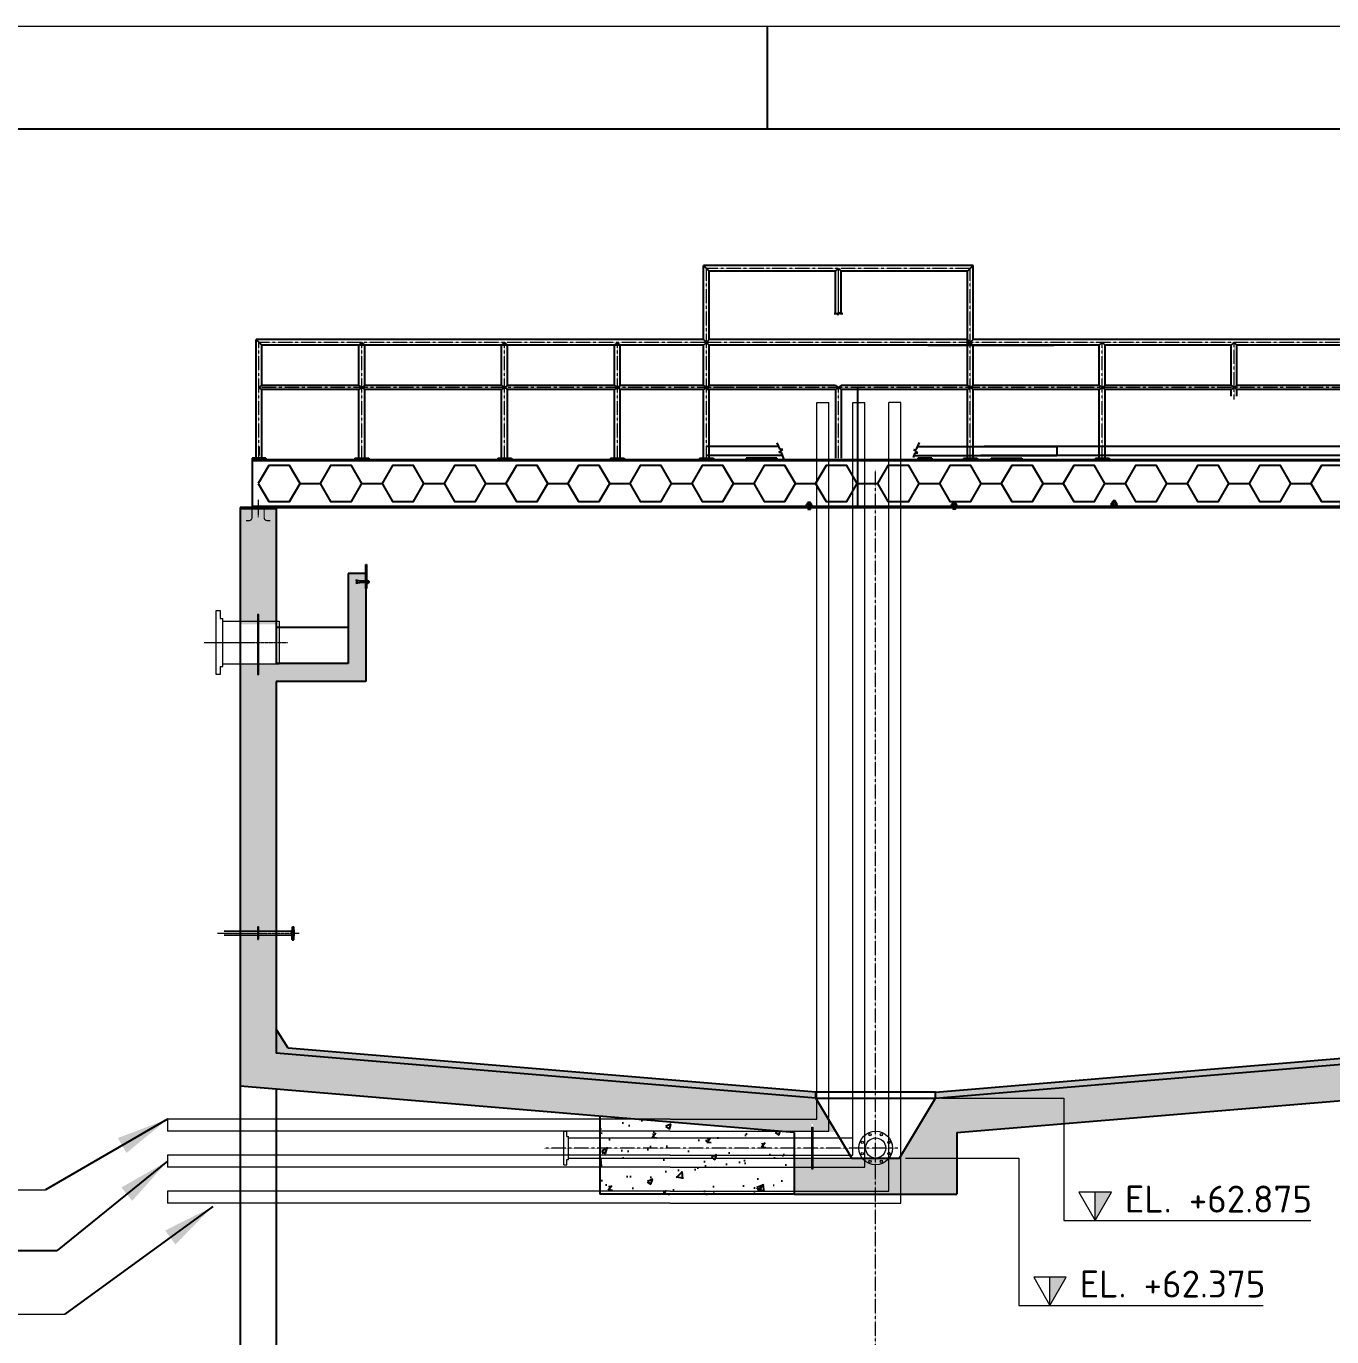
# Model space of a CAD drawing. Header units: inches. Extents: x 8618018 to 8935006, y 2431589 to 2567223.
# Drawn here: x 8893202 to 8904089, y 2520831 to 2531757 of the extents above; entities that cross this region are included whole.
import ezdxf
from ezdxf.enums import TextEntityAlignment as Align

# ---------------------------------------------------------------- set-up
doc = ezdxf.new("R2010")
doc.units = ezdxf.units.IN
doc.header["$MEASUREMENT"] = 0
doc.linetypes.add('CENTER', pattern=[2, 1.25, -0.25, 0.25, -0.25])
for name, color, linetype in [('AC Text', 7, 'Continuous'), ('BOM', 252, 'Continuous'), ('CCT', 4, 'Continuous'), ('Civil', 252, 'Continuous'), ('COL', 252, 'Continuous'), ('DRG', 252, 'Continuous'), ('Insert Plate', 3, 'Continuous'), ('object line', 252, 'Continuous'), ('PAPER', 252, 'Continuous'), ('Railing', 252, 'Continuous'), ('SS', 252, 'Continuous'), ('TEXT', 252, 'Continuous'), ('TEXT1', 252, 'Continuous')]:
    doc.layers.add(name, color=color, linetype=linetype)
for name, color, linetype, lineweight in [('centre line', 8, 'CENTER', 9), ('CL', 252, 'CENTER', 5), ('DIM', 252, 'Continuous', 13), ('ICT', 6, 'Continuous', 13), ('PCT', 2, 'Continuous', 15), ('PUDDLE', 252, 'Continuous', 5)]:
    doc.layers.add(name, color=color, linetype=linetype, lineweight=lineweight)
doc.styles.add('ISOCPEUR', font='isocpeur.ttf')
doc.styles.add('ROMANS', font='ROMANS.shx', dxfattribs={"width": 0.8})
doc.dimstyles.new('DIM', dxfattribs={"dimscale": 175, "dimtxt": 2.5, "dimasz": 2.5, "dimexe": 0.875, "dimexo": 0.875, "dimgap": 1, "dimtad": 1, "dimdec": 0, "dimzin": 9, "dimdsep": 46, "dimtxsty": 'ISOCPEUR', "dimblk": 'OBLIQUE', "dimcen": 0.09, "dimclrd": 256, "dimclre": 256, "dimclrt": 252, "dimadec": 0, "dimazin": 0, "dimtfac": 1, "dimtdec": 0, "dimtmove": 0, "dimatfit": 3, "dimfxl": 1, "dimtfill": 1, "dimtolj": 1, "dimtzin": 0, "dimarcsym": 0})

# ---------------------------------------------------------------- blocks, each defined once
blk = doc.blocks.new('A1')
at = {"layer": 'BOM', "color": 7}
blk.add_line((5.01, 588.923), (835.998, 588.923), dxfattribs=at)
at = {"layer": 'DIM', "color": 7}
blk.add_line((0, 594), (841, 594), dxfattribs=at)
at = {"layer": 'DRG', "color": 7}
blk.add_line((629.753, 588.972), (629.753, 593.978), dxfattribs=at)
at = {"color": 7, "style": 'ROMANS'}
for p in [(574.464, 35.056), (574.464, 25.989)]:
    blk.add_attdef('-', text='', height=3.2, dxfattribs=at).set_placement(p, align=Align.CENTER)
blk.add_attdef('REVNO.', (623.632, 25.557), '', height=3.2, dxfattribs=at)
at = {"layer": 'AC Text', "color": 7, "style": 'ROMANS'}
for tag, p in [('DRAWN____BY', (536.243, 17.624)), ('CHECKED_____BY', (574.598, 17.799)), ('APPROVED_____BY', (613.133, 17.624))]:
    blk.add_attdef(tag, p, '', height=2, dxfattribs=at)
blk = doc.blocks.new('LVL')
at = {"layer": 'DIM'}
blk.add_line((0, 0), (0, 105.6), dxfattribs=at)
blk.add_lwpolyline([(61, 105.6), (-61, 105.6), (0, 0)], close=True, dxfattribs=at)
at = {"layer": 'TEXT', "color": 13}
blk.add_solid([(0, 105.6), (0, 0), (0, 105.6), (61, 105.6)], dxfattribs=at)
at = {"layer": 'COL', "style": 'ROMANS'}
blk.add_attdef('LVL', (62.3, 102.7), '', height=60, dxfattribs=at)
blk = doc.blocks.new('6so')
for p, q in [((-1, 5.5), (-1, 3.78)), ((0, 5.5), (-1, 5.5)), ((0, 5.5), (0, -5.5)), ((-1, 3.78), (-1.56, 3.78)), ((-1.56, 3.78), (-1.56, -3.78)), ((-1, -3.78), (-1.56, -3.78)), ((-1, -3.78), (-1, -5.5)), ((0, -5.5), (-1, -5.5))]:
    blk.add_line(p, q)
blk = doc.blocks.new('14SO')
for p, q in [((-7.875, 1.38), (-10.5, 1.38)), ((-10.5, 1.38), (-10.5, 0)), ((-10.5, 0), (10.5, 0)), ((-7.875, 1.38), (-7.875, 2.25)), ((-7.875, 2.25), (7.875, 2.25)), ((7.875, 1.38), (7.875, 2.25)), ((10.5, 1.38), (7.875, 1.38)), ((10.5, 0), (10.5, 1.38))]:
    blk.add_line(p, q)
blk = doc.blocks.new('A$C5CEE0A01')
at = {"layer": 'Insert Plate'}
h = blk.add_hatch(dxfattribs=at)
h.set_pattern_fill('ANSI31', color=256, scale=200, angle=360, style=0)
h.set_pattern_definition([(45, (206770.352, 9346.684), (-17.6776695, 17.6776695), [])])
h.paths.add_polyline_path([(150, 0), (-150, 0), (-150, -10), (150, -10)])
at = {"layer": 'CL', "ltscale": 40}
blk.add_line((0, 64), (0, -80), dxfattribs=at)
at = {"layer": 'Insert Plate'}
blk.add_lwpolyline([(150, 0), (150, -10), (-150, -10), (-150, 0)], close=True, dxfattribs=at)
at = {"layer": 'Insert Plate', "const_width": 10}
for points in [[(-51, -10), (-51, -85, -0.414214), (-76, -110), (-101, -110)], [(51, -10), (51, -85, 0.414214), (76, -110), (101, -110)]]:
    blk.add_lwpolyline(points, format="xyb", dxfattribs=at)
blk = doc.blocks.new('150F2')
for centre, radius in [((0, 0), 5.5), ((-1.82, 4.39), 0.375), ((1.82, 4.39), 0.375), ((-4.39, 1.82), 0.375), ((0, 0), 3.31), ((4.39, 1.82), 0.375), ((-4.39, -1.82), 0.375), ((-1.82, -4.39), 0.375), ((1.82, -4.39), 0.375), ((4.39, -1.82), 0.375)]:
    blk.add_circle(centre, radius)
blk = doc.blocks.new('A$C06ff4031')
for p, q in [((-10035, 1400), (-10035, 2017)), ((-7787, 2017), (-10035, 2017)), ((-9987, 1969), (-10035, 2017)), ((-9987, 1400), (-9987, 1969)), ((-8935, 1969), (-9987, 1969)), ((-8911, 1993), (-8935, 1969)), ((-8935, 1617), (-8935, 1969)), ((-8911, 1993), (-8887, 1969)), ((-7835, 1969), (-8887, 1969)), ((-8887, 1617), (-8887, 1969)), ((-7835, 1016), (-7835, 1969)), ((-7787, 1400), (-7787, 2017)), ((-13767, 410), (-13767, 1400)), ((-13767, 1400), (-13719, 1352)), ((-10035, 1400), (-13767, 1400)), ((-13719, 1016), (-13719, 1352)), ((-10035, 1352), (-13719, 1352)), ((-12885, 1376), (-12909, 1352)), ((-12909, 1016), (-12909, 1352)), ((-12861, 1352), (-12885, 1376)), ((-12861, 1016), (-12861, 1352)), ((-11695, 1376), (-11719, 1352)), ((-11719, 1016), (-11719, 1352)), ((-11671, 1352), (-11695, 1376)), ((-11671, 1016), (-11671, 1352)), ((-10754, 1376), (-10778, 1352)), ((-10778, 1016), (-10778, 1352)), ((-10730, 1352), (-10754, 1376)), ((-10730, 1016), (-10730, 1352)), ((-10035, 1400), (-10011, 1376)), ((-10035, 1352), (-10011, 1376)), ((-10035, 1016), (-10035, 1352)), ((-9987, 1400), (-10011, 1376)), ((-9987, 1352), (-10011, 1376)), ((-7835, 1400), (-9987, 1400)), ((-9987, 1016), (-9987, 1352)), ((-7835, 1352), (-9987, 1352)), ((-8166, 1352), (-7114, 1352)), ((-7835, 1400), (-7811, 1376)), ((-7811, 1376), (-7835, 1352)), ((-7787, 1400), (-7811, 1376)), ((-7811, 1376), (-7787, 1352)), ((-3651, 1400), (-7787, 1400)), ((-6735, 1352), (-7787, 1352)), ((-7787, 1016), (-7787, 1352)), ((-6711, 1376), (-6735, 1352)), ((-6735, 1016), (-6735, 1352)), ((-6687, 1352), (-6711, 1376)), ((-5635, 1352), (-6687, 1352)), ((-6687, 1016), (-6687, 1352)), ((-5611, 1376), (-5635, 1352)), ((-5635, 1016), (-5635, 1352)), ((-5587, 1352), (-5611, 1376)), ((-4535, 1352), (-5587, 1352)), ((-5587, 1016), (-5587, 1352)), ((-4511, 1376), (-4535, 1352)), ((-4535, 1016), (-4535, 1352)), ((-4487, 1352), (-4511, 1376)), ((-3435, 1352), (-4487, 1352)), ((-4487, 1016), (-4487, 1352)), ((-1187, 1352), (-3658, 1352)), ((-39, 1400), (-3651, 1400)), ((-3363, 1376), (-3387, 1352)), ((-3387, 1016), (-3387, 1352)), ((-3339, 1352), (-3363, 1376)), ((-3339, 1016), (-3339, 1352)), ((-2263, 1376), (-2287, 1352)), ((-2287, 1016), (-2287, 1352)), ((-2239, 1352), (-2263, 1376)), ((-2239, 1016), (-2239, 1352)), ((-1163, 1376), (-1187, 1352)), ((-1187, 1016), (-1187, 1352)), ((-1139, 1352), (-1163, 1376)), ((-87, 1352), (-1139, 1352)), ((-1139, 1016), (-1139, 1352)), ((-39, 1400), (-87, 1352)), ((-87, 1016), (-87, 1352)), ((-39, 410), (-39, 1400)), ((-13743, 1000), (-13719, 1016)), ((-13743, 1000), (-13720, 983)), ((-12909, 1016), (-13719, 1016)), ((-13719, 410), (-13719, 983)), ((-12909, 983), (-13719, 983)), ((-12909, 1016), (-12885, 1000)), ((-12885, 1000), (-12909, 983)), ((-12909, 410), (-12909, 983)), ((-12861, 1016), (-12885, 1000)), ((-12885, 1000), (-12861, 983)), ((-11719, 1016), (-12861, 1016)), ((-12861, 410), (-12861, 983)), ((-11719, 983), (-12861, 983)), ((-11719, 1016), (-11695, 1000)), ((-11695, 1000), (-11719, 983)), ((-11719, 410), (-11719, 983)), ((-11671, 1016), (-11695, 1000)), ((-11695, 1000), (-11671, 983)), ((-10778, 1016), (-11671, 1016)), ((-11671, 410), (-11671, 983)), ((-10778, 983), (-11671, 983)), ((-10778, 1016), (-10754, 1000)), ((-10754, 1000), (-10778, 983)), ((-10778, 410), (-10778, 983)), ((-10730, 1016), (-10754, 1000)), ((-10754, 1000), (-10730, 983)), ((-10035, 1016), (-10730, 1016)), ((-10730, 410), (-10730, 983)), ((-10035, 983), (-10730, 983)), ((-10035, 1016), (-10011, 1000)), ((-10011, 1000), (-10035, 983)), ((-10035, 410), (-10035, 983)), ((-9987, 1016), (-10011, 1000)), ((-10011, 1000), (-9987, 983)), ((-8935, 983), (-10011, 983)), ((-8935, 1016), (-9987, 1016)), ((-9987, 410), (-9987, 983)), ((-8935, 1016), (-8911, 1000)), ((-8911, 1000), (-8935, 983)), ((-8935, 983), (-8935, 410)), ((-8887, 1016), (-8911, 1000)), ((-8911, 1000), (-8887, 983)), ((-7835, 1016), (-8887, 1016)), ((-7835, 983), (-8887, 983)), ((-8887, 983), (-8887, 410)), ((-7835, 1016), (-7811, 1000)), ((-7811, 1000), (-7835, 983)), ((-7835, 410), (-7835, 983)), ((-7787, 1016), (-7811, 1000)), ((-7811, 1000), (-7787, 983)), ((-6735, 1016), (-7787, 1016)), ((-6735, 983), (-7787, 983)), ((-7787, 410), (-7787, 983)), ((-6735, 1016), (-6711, 1000)), ((-6711, 1000), (-6735, 983)), ((-6735, 410), (-6735, 983)), ((-6687, 1016), (-6711, 1000)), ((-6711, 1000), (-6687, 983)), ((-5635, 1016), (-6687, 1016)), ((-5635, 983), (-6687, 983)), ((-6687, 410), (-6687, 983)), ((-5635, 1016), (-5611, 1000)), ((-5611, 1000), (-5635, 983)), ((-5635, 928), (-5635, 983)), ((-5587, 1016), (-5611, 1000)), ((-5611, 1000), (-5587, 983)), ((-4535, 1016), (-5587, 1016)), ((-4535, 983), (-5587, 983)), ((-5587, 928), (-5587, 983)), ((-4535, 1016), (-4511, 1000)), ((-4511, 1000), (-4535, 983)), ((-4535, 410), (-4535, 983)), ((-4487, 1016), (-4511, 1000)), ((-4511, 1000), (-4487, 983)), ((-4043, 1016), (-4487, 1016)), ((-4043, 983), (-4487, 983)), ((-4487, 410), (-4487, 983)), ((-3939, 1016), (-4176, 1016)), ((-4176, 1016), (-3995, 1016)), ((-3433, 983), (-4043, 983)), ((-4043, 983), (-3939, 983)), ((-3947, 983), (-3995, 983)), ((-3435, 1016), (-3985, 1016)), ((-3985, 1016), (-3939, 1016)), ((-3939, 983), (-3947, 983)), ((-1623, 983), (-3716, 983)), ((-1630, 1016), (-3711, 1016)), ((-3387, 1016), (-3363, 1000)), ((-3363, 1000), (-3387, 983)), ((-3387, 410), (-3387, 983)), ((-3339, 1016), (-3363, 1000)), ((-3363, 1000), (-3339, 983)), ((-3339, 410), (-3339, 983)), ((-2287, 1016), (-2263, 1000)), ((-2263, 1000), (-2287, 983)), ((-2287, 410), (-2287, 983)), ((-2239, 1016), (-2263, 1000)), ((-2263, 1000), (-2239, 983)), ((-2239, 410), (-2239, 983)), ((-1637, 1024), (-1623, 1009)), ((-1623, 1009), (-1635, 997)), ((-1635, 997), (-1616, 975)), ((-1263, 1024), (-1249, 1009)), ((-1249, 1009), (-1261, 997)), ((-1261, 997), (-1242, 975)), ((-1187, 1016), (-1256, 1016)), ((-1187, 983), (-1249, 983)), ((-1187, 1016), (-1163, 1000)), ((-1163, 1000), (-1187, 983)), ((-1187, 410), (-1187, 983)), ((-1139, 1016), (-1163, 1000)), ((-1163, 1000), (-1139, 983)), ((-696, 1016), (-1139, 1016)), ((-696, 983), (-1139, 983)), ((-1139, 410), (-1139, 983)), ((-591, 1016), (-828, 1016)), ((-828, 1016), (-648, 1016)), ((-86, 983), (-686, 983)), ((-686, 983), (-591, 983)), ((-600, 983), (-648, 983)), ((-87, 1016), (-638, 1016)), ((-638, 1016), (-591, 1016)), ((-591, 983), (-600, 983)), ((-63, 1000), (-87, 1016)), ((-87, 410), (-87, 983)), ((-63, 1000), (-86, 983)), ((-13743, 508), (-13743, 433)), ((-9407, 508), (-10011, 508)), ((-8251, 508), (-7090, 508)), ((-3411, 508), (-7696, 508)), ((-7090, 508), (-7090, 433)), ((-63, 508), (-3790, 508)), ((-3411, 508), (-3411, 433)), ((-63, 508), (-63, 433)), ((-13685, 410), (-13800, 410)), ((-13800, 410), (-13800, 400)), ((-13800, 400), (-3300, 400)), ((-13800, 400), (-13800, 0)), ((-13800, 400), (-13685, 400)), ((-13800, 390), (-3300, 390)), ((-13685, 410), (-13685, 400)), ((-12942, 410), (-12827, 410)), ((-12942, 410), (-12942, 400)), ((-12827, 400), (-12942, 400)), ((-12827, 410), (-12827, 400)), ((-11752, 410), (-11637, 410)), ((-11752, 410), (-11752, 400)), ((-11637, 400), (-11752, 400)), ((-11637, 410), (-11637, 400)), ((-10812, 410), (-10697, 410)), ((-10812, 410), (-10812, 400)), ((-10697, 400), (-10812, 400)), ((-10697, 410), (-10697, 400)), ((-10068, 410), (-9953, 410)), ((-10068, 410), (-10068, 400)), ((-9953, 400), (-10068, 400)), ((-9377, 433), (-10011, 433)), ((-9953, 410), (-9953, 400)), ((-9425, 412), (-9681, 412)), ((-9681, 412), (-9681, 400)), ((-9425, 400), (-9681, 400)), ((-9425, 412), (-9425, 400)), ((-9425, 412), (-9425, 400)), ((-8279, 433), (-7090, 433)), ((-8132, 410), (-8247, 410)), ((-8247, 410), (-8247, 400)), ((-8247, 400), (-8132, 400)), ((-8132, 410), (-8132, 400)), ((-7868, 410), (-7753, 410)), ((-7868, 410), (-7868, 400)), ((-7753, 400), (-7868, 400)), ((-7753, 410), (-7753, 400)), ((-3411, 433), (-7723, 433)), ((-7637, 412), (-7381, 412)), ((-7637, 412), (-7637, 400)), ((-7637, 400), (-7381, 400)), ((-7381, 412), (-7381, 400)), ((-6768, 410), (-6653, 410)), ((-6768, 410), (-6768, 400)), ((-6653, 400), (-6768, 400)), ((-6653, 410), (-6653, 400)), ((-4568, 410), (-4453, 410)), ((-4568, 410), (-4568, 400)), ((-4453, 400), (-4568, 400)), ((-4453, 410), (-4453, 400)), ((-3808, 390), (0, 390)), ((-3807, 400), (0, 400)), ((-3807, 400), (0, 400)), ((-3420, 410), (-3305, 410)), ((-3420, 410), (-3420, 400)), ((-3305, 400), (-3420, 400)), ((-3305, 410), (-3305, 400)), ((-3300, 0), (-3300, 400)), ((-3080, 351), (-3167, 200)), ((-2906, 351), (-3080, 351)), ((-2906, 351), (-2931, 351)), ((-2819, 200), (-2906, 351)), ((-2819, 200), (-2906, 351)), ((-2563, 351), (-2650, 200)), ((-2389, 351), (-2563, 351)), ((-2302, 200), (-2389, 351)), ((-2320, 410), (-2205, 410)), ((-2320, 410), (-2320, 400)), ((-2205, 400), (-2320, 400)), ((-2205, 410), (-2205, 400)), ((-2099, 351), (-2186, 200)), ((-1925, 351), (-2099, 351)), ((-1838, 200), (-1925, 351)), ((-1332, 400), (-1212, 400)), ((-1264, 400), (-1214, 400)), ((-1214, 400), (-1264, 400)), ((-1220, 410), (-1105, 410)), ((-1220, 410), (-1220, 400)), ((-1105, 400), (-1220, 400)), ((-1067, 351), (-1154, 200)), ((-1105, 410), (-1105, 400)), ((-893, 351), (-1067, 351)), ((-806, 200), (-893, 351)), ((-550, 351), (-637, 200)), ((-376, 351), (-550, 351)), ((-289, 200), (-376, 351)), ((-34, 351), (-121, 200)), ((-120, 410), (-5, 410)), ((-120, 410), (-120, 400)), ((-5, 400), (-120, 400)), ((0, 351), (-34, 351)), ((-5, 410), (-5, 400)), ((0, 0), (0, 400)), ((-13400, 200), (-13232, 200)), ((-12884, 200), (-12715, 200)), ((-12368, 200), (-12199, 200)), ((-11851, 200), (-11683, 200)), ((-11335, 200), (-11166, 200)), ((-10818, 200), (-10650, 200)), ((-10302, 200), (-10134, 200)), ((-9786, 200), (-9617, 200)), ((-9269, 200), (-9101, 200)), ((-8753, 200), (-8584, 200)), ((-8237, 200), (-8068, 200)), ((-7720, 200), (-7552, 200)), ((-7204, 200), (-7035, 200)), ((-6688, 200), (-6519, 200)), ((-6171, 200), (-6003, 200)), ((-5655, 200), (-5486, 200)), ((-5138, 200), (-4970, 200)), ((-4622, 200), (-4454, 200)), ((-4106, 200), (-3937, 200)), ((-3589, 200), (-3421, 200)), ((-3167, 200), (-3080, 49)), ((-2906, 49), (-2819, 200)), ((-2906, 49), (-2819, 200)), ((-2819, 200), (-2650, 200)), ((-2819, 200), (-2703, 200)), ((-2650, 200), (-2563, 49)), ((-2389, 49), (-2302, 200)), ((-2302, 200), (-2186, 200)), ((-2186, 200), (-2099, 49)), ((-1925, 49), (-1838, 200)), ((-1838, 200), (-1670, 200)), ((-1314, 200), (-1154, 200)), ((-1154, 200), (-1067, 49)), ((-893, 49), (-806, 200)), ((-806, 200), (-637, 200)), ((-637, 200), (-550, 49)), ((-376, 49), (-289, 200)), ((-289, 200), (-121, 200)), ((-121, 200), (-34, 49)), ((-13800, 10), (-3300, 10)), ((-13800, 0), (-3300, 0)), ((-9386, 0), (-9326, 0)), ((-9155, 5), (-9186, 5)), ((-9186, 5), (-9186, 0)), ((-9186, 0), (-9155, 0)), ((-9177, 8), (-9177, 25)), ((-9172, 28), (-9138, 28)), ((-9172, 5), (-9138, 5)), ((-9163, 44), (-9166, 41)), ((-9166, 41), (-9144, 41)), ((-9166, 28), (-9166, 41)), ((-9166, 28), (-9166, 5)), ((-9166, 8), (-9166, 25)), ((-9166, 0), (-9144, 0)), ((-9164, 28), (-9164, 41)), ((-9164, 0), (-9164, -16)), ((-9163, 44), (-9147, 44)), ((-9155, 5), (-9124, 5)), ((-9124, 0), (-9155, 0)), ((-9147, 44), (-9144, 41)), ((-9146, 28), (-9146, 41)), ((-9146, 0), (-9146, -16)), ((-9144, 28), (-9144, 41)), ((-9144, 28), (-9144, 5)), ((-9144, 8), (-9144, 25)), ((-9133, 8), (-9133, 25)), ((-9124, 5), (-9124, 0)), ((-7945, 5), (-7976, 5)), ((-7976, 5), (-7976, 0)), ((-7976, 0), (-7945, 0)), ((-7967, 8), (-7967, 25)), ((-7928, 28), (-7962, 28)), ((-7928, 5), (-7962, 5)), ((-7953, 44), (-7956, 41)), ((-7956, 28), (-7956, 41)), ((-7934, 41), (-7956, 41)), ((-7956, 28), (-7956, 5)), ((-7956, 8), (-7956, 25)), ((-7934, 0), (-7956, 0)), ((-7954, 28), (-7954, 41)), ((-7954, 0), (-7954, -16)), ((-7937, 44), (-7953, 44)), ((-7945, 5), (-7914, 5)), ((-7914, 0), (-7945, 0)), ((-7937, 44), (-7934, 41)), ((-7936, 28), (-7936, 41)), ((-7936, 0), (-7936, -16)), ((-7934, 28), (-7934, 41)), ((-7934, 28), (-7934, 5)), ((-7934, 8), (-7934, 25)), ((-7923, 8), (-7923, 25)), ((-7914, 5), (-7914, 0)), ((-6611, 15), (-6642, 15)), ((-6642, 15), (-6642, 11)), ((-6642, 11), (-6611, 11)), ((-6633, 18), (-6633, 36)), ((-6594, 39), (-6627, 39)), ((-6594, 15), (-6627, 15)), ((-6619, 54), (-6622, 51)), ((-6622, 39), (-6622, 51)), ((-6600, 51), (-6622, 51)), ((-6622, 39), (-6621, 15)), ((-6622, 18), (-6622, 36)), ((-6600, 10), (-6621, 10)), ((-6620, 39), (-6620, 51)), ((-6620, 11), (-6620, -6)), ((-6602, 54), (-6619, 54)), ((-6611, 15), (-6580, 15)), ((-6580, 11), (-6611, 11)), ((-6602, 54), (-6600, 51)), ((-6601, 39), (-6601, 51)), ((-6601, 11), (-6601, -6)), ((-6600, 39), (-6600, 51)), ((-6600, 39), (-6600, 15)), ((-6599, 18), (-6599, 36)), ((-6588, 18), (-6588, 36)), ((-6580, 15), (-6580, 11)), ((-4699, 15), (-4730, 15)), ((-4730, 15), (-4730, 11)), ((-4730, 11), (-4699, 11)), ((-4722, 18), (-4722, 36)), ((-4682, 39), (-4716, 39)), ((-4682, 15), (-4716, 15)), ((-4707, 54), (-4710, 51)), ((-4710, 39), (-4710, 51)), ((-4688, 51), (-4710, 51)), ((-4710, 39), (-4710, 15)), ((-4710, 18), (-4710, 36)), ((-4688, 10), (-4710, 10)), ((-4709, 39), (-4709, 51)), ((-4708, 11), (-4708, -6)), ((-4691, 54), (-4707, 54)), ((-4699, 15), (-4668, 15)), ((-4668, 11), (-4699, 11)), ((-4691, 54), (-4688, 51)), ((-4690, 39), (-4690, 51)), ((-4690, 11), (-4690, -6)), ((-4688, 39), (-4688, 51)), ((-4688, 39), (-4688, 15)), ((-4688, 18), (-4688, 36)), ((-4677, 18), (-4677, 36)), ((-4668, 15), (-4668, 11)), ((-3869, 0), (0, 0)), ((-3867, 10), (0, 10)), ((-3080, 49), (-2906, 49)), ((-2931, 49), (-2906, 49)), ((-2563, 49), (-2389, 49)), ((-2099, 49), (-1925, 49)), ((-1067, 49), (-893, 49)), ((-550, 49), (-376, 49)), ((-34, 49), (0, 49))]:
    blk.add_line(p, q)
at = {"lineweight": 9, "ltscale": 0.5}
blk.add_line((-8911, 1616), (-8911, 1993), dxfattribs=at)
at = {"ltscale": 3}
for p, q in [((-7787, 2017), (-7835, 1969)), ((-8947, 1617), (-8920, 1617)), ((-8920, 1617), (-8915, 1602)), ((-8915, 1602), (-8906, 1629)), ((-8906, 1629), (-8902, 1617)), ((-8902, 1617), (-8875, 1617)), ((-9395, 482), (-9420, 538)), ((-9408, 457), (-9375, 484)), ((-9386, 458), (-9408, 457)), ((-9375, 484), (-9395, 482)), ((-9367, 406), (-9386, 458)), ((-8285, 416), (-8270, 456)), ((-8248, 455), (-8281, 482)), ((-8281, 482), (-8261, 480)), ((-8270, 456), (-8248, 455)), ((-8261, 480), (-8235, 541))]:
    blk.add_line(p, q, dxfattribs=at)
at = {"ltscale": 0.02}
blk.add_line((-8750, 0), (-8750, 1000), dxfattribs=at)
at = {"lineweight": 9}
for p, q in [((-13785, 416), (-13785, 395)), ((-13700, 416), (-13700, 395)), ((-12927, 416), (-12927, 395)), ((-12842, 416), (-12842, 395)), ((-11737, 416), (-11737, 395)), ((-11652, 416), (-11652, 395)), ((-10797, 416), (-10797, 395)), ((-10712, 416), (-10712, 395)), ((-10053, 416), (-10053, 395)), ((-9968, 416), (-9968, 395)), ((-8232, 416), (-8232, 395)), ((-8147, 416), (-8147, 395)), ((-7853, 416), (-7853, 395)), ((-7768, 416), (-7768, 395)), ((-6753, 416), (-6753, 395)), ((-6668, 416), (-6668, 395)), ((-4553, 416), (-4553, 395)), ((-4468, 416), (-4468, 395)), ((-3405, 416), (-3405, 395)), ((-3320, 416), (-3320, 395)), ((-2305, 416), (-2305, 395)), ((-2220, 416), (-2220, 395)), ((-1205, 416), (-1205, 395)), ((-1120, 416), (-1120, 395)), ((-105, 416), (-105, 395)), ((-20, 416), (-20, 395)), ((-9166, -16), (-9144, -16)), ((-7934, -16), (-7956, -16)), ((-6600, -6), (-6621, -6)), ((-4688, -6), (-4710, -6))]:
    blk.add_line(p, q, dxfattribs=at)
for points in [[(-13748, 200), (-13661, 49), (-13487, 49), (-13400, 200), (-13487, 351), (-13661, 351)], [(-13232, 200), (-13145, 49), (-12971, 49), (-12884, 200), (-12971, 351), (-13145, 351)], [(-12715, 200), (-12628, 49), (-12455, 49), (-12368, 200), (-12455, 351), (-12628, 351)], [(-12199, 200), (-12112, 49), (-11938, 49), (-11851, 200), (-11938, 351), (-12112, 351)], [(-11683, 200), (-11596, 49), (-11422, 49), (-11335, 200), (-11422, 351), (-11596, 351)], [(-11166, 200), (-11079, 49), (-10905, 49), (-10818, 200), (-10905, 351), (-11079, 351)], [(-10650, 200), (-10563, 49), (-10389, 49), (-10302, 200), (-10389, 351), (-10563, 351)], [(-10134, 200), (-10047, 49), (-9873, 49), (-9786, 200), (-9873, 351), (-10047, 351)], [(-9617, 200), (-9530, 49), (-9356, 49), (-9269, 200), (-9356, 351), (-9530, 351)], [(-9101, 200), (-9014, 49), (-8840, 49), (-8753, 200), (-8840, 351), (-9014, 351)], [(-8584, 200), (-8498, 49), (-8324, 49), (-8237, 200), (-8324, 351), (-8498, 351)], [(-8068, 200), (-7981, 49), (-7807, 49), (-7720, 200), (-7807, 351), (-7981, 351)], [(-7552, 200), (-7465, 49), (-7291, 49), (-7204, 200), (-7291, 351), (-7465, 351)], [(-7035, 200), (-6948, 49), (-6775, 49), (-6688, 200), (-6775, 351), (-6948, 351)], [(-6519, 200), (-6432, 49), (-6258, 49), (-6171, 200), (-6258, 351), (-6432, 351)], [(-6003, 200), (-5916, 49), (-5742, 49), (-5655, 200), (-5742, 351), (-5916, 351)], [(-5486, 200), (-5399, 49), (-5225, 49), (-5138, 200), (-5225, 351), (-5399, 351)], [(-4970, 200), (-4883, 49), (-4709, 49), (-4622, 200), (-4709, 351), (-4883, 351)], [(-4454, 200), (-4367, 49), (-4193, 49), (-4106, 200), (-4193, 351), (-4367, 351)], [(-3937, 200), (-3850, 49), (-3676, 49), (-3589, 200), (-3676, 351), (-3850, 351)]]:
    blk.add_lwpolyline(points, close=True)
blk.add_lwpolyline([(-3300, 351), (-3334, 351), (-3421, 200), (-3334, 49), (-3300, 49)])
for centre, radius, start, end in [((-9172, 22), 6.62, 32.0695, 147.7194), ((-9172, 11), 6.62, 212.0675, 327.7174), ((-9155, 7), 21.7, 58.8486, 120.9383), ((-9155, 26), 21.7, 238.8486, 300.9383), ((-9138, 22), 6.62, 32.0675, 147.7174), ((-9138, 11), 6.62, 212.0695, 327.7194), ((-7962, 22), 6.62, 32.2826, 147.9325), ((-7962, 11), 6.62, 212.2806, 327.9305), ((-7945, 7), 21.7, 59.0617, 121.1514), ((-7945, 26), 21.7, 239.0617, 301.1514), ((-7928, 22), 6.62, 32.2806, 147.9305), ((-7928, 11), 6.62, 212.2826, 327.9325), ((-6627, 32), 6.62, 32.2826, 147.9325), ((-6627, 22), 6.62, 212.2806, 327.9305), ((-6611, 17), 21.7, 59.0617, 121.1514), ((-6611, 37), 21.7, 239.0617, 301.1514), ((-6594, 32), 6.62, 32.2806, 147.9305), ((-6594, 22), 6.62, 212.2826, 327.9325), ((-4716, 32), 6.62, 32.2826, 147.9325), ((-4716, 22), 6.62, 212.2806, 327.9305), ((-4699, 17), 21.7, 59.0617, 121.1514), ((-4699, 37), 21.7, 239.0617, 301.1514), ((-4682, 32), 6.62, 32.2806, 147.9305), ((-4682, 22), 6.62, 212.2826, 327.9325)]:
    blk.add_arc(centre, radius, start, end)
at = {"layer": 'CL', "ltscale": 0.7}
for p, q in [((-10011, 410), (-10011, 1993)), ((-7811, 1993), (-10011, 1993)), ((-7811, 410), (-7811, 1993)), ((-13743, 410), (-13743, 1376)), ((-10011, 1376), (-13743, 1376)), ((-12885, 410), (-12885, 1376)), ((-11695, 410), (-11695, 1376)), ((-10754, 410), (-10754, 1376)), ((-3411, 1376), (-10035, 1376)), ((-6711, 410), (-6711, 1376)), ((-5611, 901), (-5611, 1376)), ((-4511, 410), (-4511, 1376)), ((-63, 1376), (-3655, 1376)), ((-3363, 410), (-3363, 1376)), ((-2263, 410), (-2263, 1376)), ((-1163, 410), (-1163, 1376)), ((-63, 410), (-63, 1376)), ((-9443, 1000), (-13743, 1000)), ((-3368, 1000), (-10011, 1000)), ((-8911, 410), (-8911, 1000)), ((-1632, 1000), (-3713, 1000)), ((-20, 1000), (-1258, 1000))]:
    blk.add_line(p, q, dxfattribs=at)
blk = doc.blocks.new('1SORF')
for p, q in [((-0.56, 0.97), (-0.69, 0.97)), ((-0.69, -0.97), (-0.69, 0.97)), ((-0.56, -2.125), (-0.56, 2.125)), ((-0.56, 2.125), (-0.0625, 2.125)), ((-0.0625, -2.125), (-0.0625, 2.125)), ((-0.0625, 1), (0, 1)), ((0, -1), (0, 1)), ((-0.56, -0.97), (-0.69, -0.97)), ((-0.56, -2.125), (-0.0625, -2.125)), ((-0.0625, -1), (0, -1))]:
    blk.add_line(p, q)
blk = doc.blocks.new('_Oblique')
at = {"color": 0, "linetype": 'ByBlock', "lineweight": -2}
blk.add_line((-0.5, -0.5), (0.5, 0.5), dxfattribs=at)

msp = doc.modelspace()

# ---------------------------------------------------------------- hatches: boundary and pattern name
at = {"layer": 'Civil', "ltscale": 0.5}
h = msp.add_hatch(dxfattribs=at)
h.set_pattern_fill('AR-CONC', color=256, scale=2.5, style=0)
h.set_pattern_definition([(50, (-47832.23, 37896.9), (455.461672, -39.847714), [47.625, -523.875]), (355, (-47832.23, 37896.9), (-88.108554, 477.642113), [38.1, -419.10146]), (100.4514447, (-47794.27, 37893.6), (367.353118, 437.79438), [40.475022, -445.225611]), (46.1842, (-47832.2, 38023.9), (677.697602, -105.10582), [71.4375, -785.8125]), (96.635558, (-47775.75, 38015.15), (593.510335, 618.56531), [60.71256, -667.83902]), (351.184151, (-47832.2, 38023.9), (593.510335, 618.56531), [57.14992, -628.64933]), (21, (-47768.73, 37992.16), (379.035978, -255.662995), [47.625, -523.875]), (326, (-47768.73, 37992.16), (154.50507, 460.469915), [38.1, -419.1]), (71.451445, (-47737.14, 37970.86), (533.541048, 204.806922), [40.475022, -445.224844]), (37.5, (-47832.23, 37896.91), (7.721508, 211.3875972), [0, -414.02, 0, -425.45, 0, -420.6875]), (7.5, (-47832.23, 37896.9), (167.049156, 250.451437), [0, -242.57, 0, -404.495, 0, -160.3375]), (327.5, (-47973.83, 37896.91), (338.976488, -14.32186), [0, -158.75, 0, -495.3, 0, -657.225]), (317.5, (-48037.33, 37896.9), (370.322953, 63.566228), [0, -206.375, 0, -328.93, 0, -466.725])])
h.paths.add_polyline_path([(8895285.7, 2523195.3), (8895285.7, 2524184.7), (8895138.7, 2524184.7), (8895138.7, 2524145.3), (8895132.7, 2524145.3), (8895132.7, 2524184.7), (8894985.7, 2524184.7), (8894985.7, 2522919.3), (8899545.2, 2522539.3), (8899752.5, 2522539.3), (8899752.5, 2522604.8), (8899762.5, 2522604.8), (8899762.5, 2522539.3), (8899954.3, 2522539.3), (8899785.7, 2522820.3)])
h.paths.add_polyline_path([(8895285.7, 2526295.3), (8896035.7, 2526295.3), (8896035.7, 2527195.3), (8895885.7, 2527195.3), (8895885.7, 2526445.3), (8895285.7, 2526445.3), (8895140.7, 2526445.3), (8895140.7, 2526357.3), (8895130.7, 2526357.3), (8895130.7, 2526445.3), (8894985.7, 2526445.3), (8894985.7, 2524206), (8895132.7, 2524206), (8895132.7, 2524245.3), (8895138.7, 2524245.3), (8895138.7, 2524206), (8895285.7, 2524206)])
h.paths.add_polyline_path([(8900285.7, 2522020.3), (8900285.7, 2522320.3), (8900085.7, 2522320.3), (8899762.5, 2522320.3), (8899762.5, 2522254.8), (8899752.5, 2522254.8), (8899752.5, 2522320.3), (8899607.5, 2522320.3), (8899607.5, 2522020.3)])
h.paths.add_polyline_path([(8900963.8, 2522020.3), (8900963.8, 2522534.1), (8905585.7, 2522919.3), (8905585.7, 2524245.3), (8905440.7, 2524245.3), (8905440.7, 2524157.3), (8905430.7, 2524157.3), (8905430.7, 2524245.3), (8905285.7, 2524245.3), (8905285.7, 2523195.3), (8900785.7, 2522820.3), (8900485.7, 2522320.3), (8900285.7, 2522320.3), (8900285.7, 2522020.3)])
h.paths.add_polyline_path([(8906011.1, 2524098.3), (8906055.9, 2524098.3), (8906055.9, 2524245.3), (8905585.7, 2524245.3), (8905585.7, 2523945.3), (8906055.9, 2523945.3), (8906055.9, 2524092.3), (8906011.1, 2524092.3)])
h.paths.add_polyline_path([(8905285.7, 2527745.3), (8905285.7, 2526795.3), (8904685.7, 2526795.3), (8904685.7, 2527195.3), (8904535.7, 2527195.3), (8904535.7, 2526645.3), (8905285.7, 2526645.3), (8905285.7, 2524569.3), (8905430.7, 2524569.3), (8905430.7, 2524657.3), (8905440.7, 2524657.3), (8905440.7, 2524569.3), (8905585.7, 2524569.3), (8905585.7, 2527745.3)])
h.paths.add_polyline_path([(8895285.7, 2526769.3), (8895285.7, 2527745.3), (8894985.7, 2527745.3), (8894985.7, 2526769.3), (8895130.7, 2526769.3), (8895130.7, 2526857.3), (8895140.7, 2526857.3), (8895140.7, 2526769.3)])
h.paths.add_polyline_path([(8908585.7, 2527745.3), (8908585.7, 2524245.3), (8906116.2, 2524245.3), (8906116.2, 2524098.3), (8906161.1, 2524098.3), (8906161.1, 2524092.3), (8906116.2, 2524092.3), (8906116.2, 2523945.3), (8908885.7, 2523945.3), (8908885.7, 2527745.3)])
at = {"layer": 'Civil'}
h = msp.add_hatch(color=256, dxfattribs=at)
h.dxf.hatch_style = 1
h.paths.add_polyline_path([(8895385.7, 2523237), (8895285.7, 2523395.3), (8895285.7, 2523195.3), (8899785.7, 2522820.3), (8899785.7, 2522870.3)])
h.paths.add_polyline_path([(8905285.7, 2523195.3), (8905285.7, 2523395.3), (8905185.7, 2523237), (8900785.7, 2522870.3), (8900785.7, 2522820.3)])
at = {"layer": 'Civil', "ltscale": 0.5}
h = msp.add_hatch(dxfattribs=at)
h.set_pattern_fill('AR-CONC', color=256, scale=2.5, style=0)
h.set_pattern_definition([(50, (-191035.3, -23510.94), (455.461672, -39.847714), [47.625, -523.875]), (355, (-191035.3, -23510.94), (-88.108554, 477.642113), [38.1, -419.10146]), (100.4514447, (-190997.36, -23514.26), (367.353118, 437.79438), [40.475022, -445.225611]), (46.1842, (-191035.3, -23383.94), (677.697602, -105.10582), [71.4375, -785.8125]), (96.635558, (-190978.84, -23392.7), (593.510335, 618.56531), [60.71256, -667.83902]), (351.184151, (-191035.3, -23383.94), (593.510335, 618.56531), [57.14992, -628.64933]), (21, (-190971.8, -23415.7), (379.035978, -255.662995), [47.625, -523.875]), (326, (-190971.8, -23415.7), (154.50507, 460.469915), [38.1, -419.1]), (71.451445, (-190940.23, -23437), (533.541048, 204.806922), [40.475022, -445.224844]), (37.5, (-191035.32, -23510.94), (7.721508, 211.3875972), [0, -414.02, 0, -425.45, 0, -420.6875]), (7.5, (-191035.32, -23510.94), (167.0491563, 250.451437), [0, -242.57, 0, -404.495, 0, -160.3375]), (327.5, (-191176.92, -23510.94), (338.976488, -14.32186), [0, -158.75, 0, -495.3, 0, -657.225]), (317.5, (-191240.42, -23510.94), (370.322953, 63.566228), [0, -206.375, 0, -328.93, 0, -466.725])])
edge = h.paths.add_edge_path()
edge.add_ellipse((8900282.3, 2522440.1), major_axis=(-1009.7, 0), ratio=0.7735685, start_angle=368.82199, end_angle=392.51005, ccw=False)
edge.add_line((8899284.5, 2522320.3), (8897985.5, 2522320.3))
edge.add_line((8897985.5, 2522320.3), (8897985.5, 2522020.3))
edge.add_line((8897985.5, 2522020.3), (8899430.8, 2522020.3))
edge = h.paths.add_edge_path()
edge.add_line((8899607.5, 2522320.3), (8899284.5, 2522320.3))
edge.add_ellipse((8900282.3, 2522440.1), major_axis=(-1009.7, 0), ratio=0.7735685, start_angle=368.82199, end_angle=392.51005)
edge.add_line((8899430.8, 2522020.3), (8899607.5, 2522020.3))
edge.add_line((8899607.5, 2522020.3), (8899607.5, 2522320.3))
edge = h.paths.add_edge_path()
edge.add_line((8899284.8, 2522561), (8897985.5, 2522669.3))
edge.add_line((8897985.5, 2522669.3), (8897985.5, 2522488.6))
edge.add_line((8897985.5, 2522488.6), (8899274.6, 2522488.6))
edge.add_ellipse((8900282.3, 2522440.1), major_axis=(-1009.7, 0), ratio=0.7735685, start_angle=351.09488, end_angle=356.43935, ccw=False)
edge = h.paths.add_edge_path()
edge.add_line((8899607.5, 2522534.1), (8899284.8, 2522561))
edge.add_ellipse((8900282.3, 2522440.1), major_axis=(-1009.7, 0), ratio=0.7735685, start_angle=351.09488, end_angle=356.43935)
edge.add_line((8899274.6, 2522488.6), (8899607.5, 2522488.6))
edge.add_line((8899607.5, 2522488.6), (8899607.5, 2522534.1))
edge = h.paths.add_edge_path()
edge.add_line((8899274.6, 2522488.6), (8897985.5, 2522488.6))
edge.add_line((8897985.5, 2522488.6), (8897985.5, 2522404.5))
edge.add_line((8897985.5, 2522404.5), (8899273.7, 2522404.5))
edge.add_ellipse((8900282.3, 2522440.1), major_axis=(-1009.7, 0), ratio=0.7735685, start_angle=356.43935, end_angle=362.61532, ccw=False)
edge = h.paths.add_edge_path()
edge.add_line((8899607.5, 2522488.6), (8899274.6, 2522488.6))
edge.add_ellipse((8900282.3, 2522440.1), major_axis=(-1009.7, 0), ratio=0.7735685, start_angle=356.43935, end_angle=362.61532)
edge.add_line((8899273.7, 2522404.5), (8899607.5, 2522404.5))
edge.add_line((8899607.5, 2522404.5), (8899607.5, 2522488.6))
edge = h.paths.add_edge_path()
edge.add_line((8899607.5, 2522404.5), (8899273.7, 2522404.5))
edge.add_ellipse((8900282.3, 2522440.1), major_axis=(-1009.7, 0), ratio=0.7735685, start_angle=362.61532, end_angle=368.82199)
edge.add_line((8899284.5, 2522320.3), (8899607.5, 2522320.3))
edge.add_line((8899607.5, 2522320.3), (8899607.5, 2522404.5))
edge = h.paths.add_edge_path()
edge.add_ellipse((8900282.3, 2522440.1), major_axis=(-1009.7, 0), ratio=0.7735685, start_angle=362.61532, end_angle=368.82199, ccw=False)
edge.add_line((8899273.7, 2522404.5), (8897985.5, 2522404.5))
edge.add_line((8897985.5, 2522404.5), (8897985.5, 2522320.3))
edge.add_line((8897985.5, 2522320.3), (8899284.5, 2522320.3))

# ---------------------------------------------------------------- linework, layer by layer
at = {"color": 2}
for p, q in [((8895967, 2527128.1), (8895949.8, 2527125.2)), ((8895949.8, 2527125.2), (8895966.1, 2527125.2)), ((8895984.7, 2527131.2), (8895951.1, 2527138.5)), ((8895951.1, 2527138.5), (8895967, 2527128.1)), ((8895966.1, 2527125.2), (8895951.1, 2527115.1)), ((8895951.1, 2527115.1), (8895983.1, 2527119.4)), ((8896039.7, 2527131.1), (8895983, 2527131.1)), ((8896039.7, 2527119.3), (8895983, 2527119.3)), ((8896025.4, 2527119.3), (8896025.4, 2527131.1)), ((8896039.7, 2527131.1), (8896025.4, 2527131.1)), ((8896039.7, 2527130.2), (8896025.4, 2527130.2)), ((8896039.7, 2527120.3), (8896025.4, 2527120.3)), ((8896042, 2527145.8), (8896039.7, 2527145.8)), ((8896039.7, 2527145.8), (8896039.7, 2527125.2)), ((8896039.7, 2527104.6), (8896039.7, 2527125.2)), ((8896042, 2527104.6), (8896039.7, 2527104.6)), ((8896042, 2527125.2), (8896042, 2527145.8)), ((8896042, 2527116.1), (8896042, 2527134.3)), ((8896054.8, 2527131.1), (8896042, 2527131.1)), ((8896042, 2527125.2), (8896042, 2527104.6)), ((8896054.8, 2527119.3), (8896042, 2527119.3)), ((8896043.7, 2527137.4), (8896053.2, 2527137.4)), ((8896043.7, 2527131.3), (8896053.2, 2527131.3)), ((8896043.7, 2527119.2), (8896053.2, 2527119.2)), ((8896043.7, 2527113.1), (8896053.2, 2527113.1)), ((8896054.8, 2527116.1), (8896054.8, 2527134.3)), ((8896054.8, 2527131.1), (8896061.5, 2527131.1)), ((8896054.8, 2527130.2), (8896061.5, 2527130.2)), ((8896054.8, 2527120.2), (8896061.5, 2527120.2)), ((8896054.8, 2527119.3), (8896061.5, 2527119.3)), ((8896061.5, 2527119.3), (8896061.5, 2527131.1)), ((8896063.1, 2527129.6), (8896061.5, 2527131.1)), ((8896063.1, 2527120.8), (8896061.5, 2527119.3)), ((8896063.1, 2527120.8), (8896063.1, 2527129.6))]:
    msp.add_line(p, q, dxfattribs=at)
for centre, radius, start, end in [((8896045.6, 2527134.3), 3.58, 122.17401, 237.82396), ((8896053.8, 2527125.2), 11.8, 148.95518, 211.04482), ((8896045.6, 2527116.1), 3.58, 122.17604, 237.82599), ((8896051.3, 2527134.3), 3.58, 302.17604, 57.82599), ((8896043.1, 2527125.2), 11.8, 328.95518, 31.04482), ((8896051.3, 2527116.1), 3.58, 302.17401, 57.82396)]:
    msp.add_arc(centre, radius, start, end, dxfattribs=at)
at = {"layer": 'CCT', "lineweight": 0}
for p, q in [((8900096.2, 2522345.3), (8900096.2, 2528619.5)), ((8900096.2, 2528619.5), (8900196.2, 2528619.5)), ((8900196.2, 2522245.3), (8900196.2, 2528619.5)), ((8898570.9, 2522345.3), (8894381, 2522345.3)), ((8894381, 2522345.3), (8894381, 2522245.3)), ((8898570.9, 2522345.3), (8900096.2, 2522345.3)), ((8898570.9, 2522245.3), (8894381, 2522245.3)), ((8898570.9, 2522245.3), (8900196.2, 2522245.3))]:
    msp.add_line(p, q, dxfattribs=at)
at = {"layer": 'CCT'}
msp.add_line((8890473.3, 2521550), (8893460.7, 2521550), dxfattribs=at)
at = {"layer": 'centre line', "ltscale": 5}
msp.add_line((8896052.2, 2527125.2), (8895980.2, 2527125.2), dxfattribs=at)
at = {"layer": 'Civil'}
for p, q in [((8894985.7, 2527745.3), (8894985.7, 2517708.7)), ((8908885.7, 2527745.3), (8894985.7, 2527745.3)), ((8895285.7, 2527745.3), (8895285.7, 2526445.3)), ((8896035.7, 2527195.3), (8895885.7, 2527195.3)), ((8895885.7, 2527195.3), (8895885.7, 2526445.3)), ((8896035.7, 2527195.3), (8896035.7, 2526295.3)), ((8895885.7, 2526745.3), (8895285.7, 2526745.3)), ((8895885.7, 2526445.3), (8895285.7, 2526445.3)), ((8895285.7, 2526295.3), (8895285.7, 2523195.3)), ((8896035.7, 2526295.3), (8895285.7, 2526295.3)), ((8895385.7, 2523237), (8895285.7, 2523395.3)), ((8895293.8, 2523244.7), (8895285.7, 2523245.3)), ((8899785.7, 2522870.3), (8895385.7, 2523237)), ((8900785.7, 2522870.3), (8905185.7, 2523237)), ((8899785.7, 2522820.3), (8895285.7, 2523195.3)), ((8900785.7, 2522820.3), (8905285.7, 2523195.3)), ((8899607.5, 2522534.1), (8894985.7, 2522919.3)), ((8900963.8, 2522534.1), (8905585.7, 2522919.3)), ((8895285.7, 2522894.3), (8895285.7, 2517708.7)), ((8899785.7, 2522820.3), (8899785.7, 2522870.3)), ((8900785.7, 2522870.3), (8899785.7, 2522870.3)), ((8900085.7, 2522320.3), (8899785.7, 2522820.3)), ((8899785.7, 2522820.3), (8900785.7, 2522820.3)), ((8900485.7, 2522320.3), (8900785.7, 2522820.3)), ((8900785.7, 2522820.3), (8900785.7, 2522870.3)), ((8897985.5, 2522669.3), (8897985.5, 2522020.3)), ((8899607.5, 2522534.1), (8899607.5, 2522020.3)), ((8900963.8, 2522534.1), (8900963.8, 2522020.3)), ((8900085.7, 2522320.3), (8900485.7, 2522320.3)), ((8899607.5, 2522020.3), (8897985.5, 2522020.3)), ((8899607.5, 2522020.3), (8900963.8, 2522020.3))]:
    msp.add_line(p, q, dxfattribs=at)
at = {"layer": 'Civil', "ltscale": 0.5}
msp.add_line((8896035.7, 2527195.3), (8895943.4, 2527195.3), dxfattribs=at)
at = {"layer": 'CL', "ltscale": 0.7}
for p, q in [((8900285.7, 2517530.9), (8900285.7, 2528059.8)), ((8900469.4, 2522404.5), (8897520.8, 2522404.5))]:
    msp.add_line(p, q, dxfattribs=at)
at = {"layer": 'CL', "ltscale": 0.25}
for p, q in [((8894685.7, 2526620.1), (8895384.7, 2526620.1)), ((8894798.3, 2524195.3), (8895479.1, 2524195.3))]:
    msp.add_line(p, q, dxfattribs=at)
at = {"layer": 'DIM'}
for points in [[(8900835.7, 2522820.3), (8901856.2, 2522820.3), (8901856.2, 2521800.7), (8903915.2, 2521800.7)], [(8900535.7, 2522320.3), (8901479.1, 2522320.3), (8901479.1, 2521092.3), (8903518.4, 2521092.3)]]:
    msp.add_lwpolyline(points, dxfattribs=at)
at = {"layer": 'ICT', "color": 6, "lineweight": 0}
for p, q in [((8899796.2, 2522645.3), (8899796.2, 2528619.5)), ((8899796.2, 2528619.5), (8899896.2, 2528619.5)), ((8899896.2, 2522545.3), (8899896.2, 2528619.5)), ((8898570.9, 2522645.3), (8894381, 2522645.3)), ((8894381, 2522645.3), (8894381, 2522545.3)), ((8898570.9, 2522645.3), (8899796.2, 2522645.3)), ((8898570.9, 2522545.3), (8894381, 2522545.3)), ((8898570.9, 2522545.3), (8899896.2, 2522545.3)), ((8889988.3, 2522054.5), (8893362.2, 2522054.5))]:
    msp.add_line(p, q, dxfattribs=at)
at = {"layer": 'object line'}
for p, q in [((8896039.7, 2527139), (8896035.7, 2527139)), ((8896039.7, 2527111.5), (8896035.7, 2527111.5))]:
    msp.add_line(p, q, dxfattribs=at)
at = {"layer": 'PAPER', "color": 1}
for p, q in [((8896035.7, 2527070.3), (8896035.7, 2527270.3)), ((8896035.7, 2527270.3), (8896039.7, 2527270.3)), ((8896039.7, 2527270.3), (8896039.7, 2527070.3)), ((8896039.7, 2527070.3), (8896035.7, 2527070.3))]:
    msp.add_line(p, q, dxfattribs=at)
at = {"layer": 'PCT'}
for p, q in [((8900396.2, 2522045.3), (8900396.2, 2528619.5)), ((8900496.2, 2528619.5), (8900396.2, 2528619.5)), ((8900496.2, 2521945.3), (8900496.2, 2528619.5)), ((8898570.9, 2522045.3), (8894381, 2522045.3)), ((8894381, 2522045.3), (8894381, 2521945.3)), ((8898570.9, 2522045.3), (8900396.2, 2522045.3)), ((8898570.9, 2521945.3), (8894381, 2521945.3)), ((8898570.9, 2521945.3), (8900496.2, 2521945.3))]:
    msp.add_line(p, q, dxfattribs=at)
at = {"layer": 'PUDDLE', "ltscale": 0.5}
for p, q in [((8894842.8, 2526797.9), (8895310.7, 2526797.9)), ((8895310.7, 2526797.9), (8895310.7, 2526442.3)), ((8894842.8, 2526442.3), (8895310.7, 2526442.3))]:
    msp.add_line(p, q, dxfattribs=at)
at = {"layer": 'PUDDLE'}
for p, q in [((8897725.3, 2522488.6), (8900085.7, 2522488.6)), ((8899984.7, 2522488.6), (8900085.7, 2522320.3)), ((8897725.3, 2522320.3), (8900085.7, 2522320.3))]:
    msp.add_line(p, q, dxfattribs=at)
at = {"layer": 'PUDDLE', "ltscale": 0.5}
msp.add_lwpolyline([(8895130.7, 2526852.3), (8895130.7, 2526352.3), (8895140.7, 2526352.3), (8895140.7, 2526852.3)], close=True, dxfattribs=at)
at = {"layer": 'PUDDLE'}
msp.add_lwpolyline([(8899753.5, 2522229.5), (8899753.5, 2522579.5), (8899761.5, 2522579.5), (8899761.5, 2522229.5)], close=True, dxfattribs=at)
at = {"layer": 'SS'}
for p, q in [((8894853.3, 2524215.4), (8895418.2, 2524212.1)), ((8894853.1, 2524182), (8895418.1, 2524178.7))]:
    msp.add_line(p, q, dxfattribs=at)
msp.add_lwpolyline([(8895138.4, 2524147), (8895139, 2524247), (8895133, 2524247.1), (8895132.4, 2524147.1)], close=True, dxfattribs=at)
at = {"layer": 'TEXT', "color": 2, "lineweight": 0}
msp.add_line((8890671.4, 2521018.1), (8893525, 2521018.1), dxfattribs=at)

# ---------------------------------------------------------------- block references
at = {"color": 2, "xscale": 168.627375, "yscale": 168.627375, "zscale": 168.627375}
msp.add_blockref('A1', (8793189.5, 2431592.8), dxfattribs=at)
at = {"layer": 'DIM', "color": 4}
ref = msp.add_blockref('LVL', (8902116.6, 2521800.7), dxfattribs=dict(at, xscale=2.226798680473514, yscale=2.226798680473514, zscale=2.226798680473514))
ref.add_attrib('LVL', 'EL. +62.875', (8902364.3, 2521866.4), dxfattribs={"layer": 'TEXT1', "height": 225, "style": 'ISOCPEUR'})
ref = msp.add_blockref('LVL', (8901739.5, 2521092.3), dxfattribs=dict(at, xscale=2.226798680473514, yscale=2.226798680473514, zscale=2.226798680473514))
ref.add_attrib('LVL', 'EL. +62.375', (8901987.3, 2521158.1), dxfattribs={"layer": 'TEXT1', "height": 225, "style": 'ISOCPEUR'})
at = {"layer": 'Insert Plate', "ltscale": 0.5, "xscale": -1}
msp.add_blockref('A$C5CEE0A01', (8895135.7, 2527745.3), dxfattribs=at)
at = {"layer": 'PUDDLE', "ltscale": 0.5, "xscale": -25.4, "yscale": 25.4, "zscale": 25.4, "rotation": 270}
msp.add_blockref('14SO', (8894785.7, 2526620.1), dxfattribs=at)
at = {"layer": 'PUDDLE', "xscale": 25.4, "yscale": 25.4, "zscale": 25.4, "rotation": 180}
msp.add_blockref('6so', (8897685.7, 2522404.5), dxfattribs=at)
at = {"layer": 'PUDDLE', "xscale": 25.4, "yscale": 25.4, "zscale": 25.4}
msp.add_blockref('150F2', (8900285.7, 2522404.5), dxfattribs=at)
at = {"layer": 'Railing'}
msp.add_blockref('A$C06ff4031', (8908885.7, 2527745.3), dxfattribs=at)
at = {"layer": 'SS', "xscale": 25.4, "yscale": 25.4, "zscale": 25.4, "rotation": 359.672449703533}
msp.add_blockref('1SORF', (8895435.7, 2524195.3), dxfattribs=at)

# ---------------------------------------------------------------- leaders
at = {"layer": 'CCT'}
msp.add_leader([(8894381, 2522295.3), (8893460.7, 2521550)], dimstyle='DIM', override={"dimgap": 0.8, "dimtad": 0}, dxfattribs=at)
at = {"layer": 'ICT', "color": 6, "lineweight": 0}
msp.add_leader([(8894381, 2522645.3), (8893362.2, 2522054.5)], dimstyle='DIM', override={"dimgap": 0.8, "dimtad": 0}, dxfattribs=at)
at = {"layer": 'TEXT', "color": 2, "lineweight": 0}
msp.add_leader([(8894757.2, 2521916.2), (8893525, 2521018.1)], dimstyle='DIM', override={"dimgap": 0.8, "dimtad": 0, "dimclrd": 2}, dxfattribs=at)

doc.saveas('drawing.dxf')
